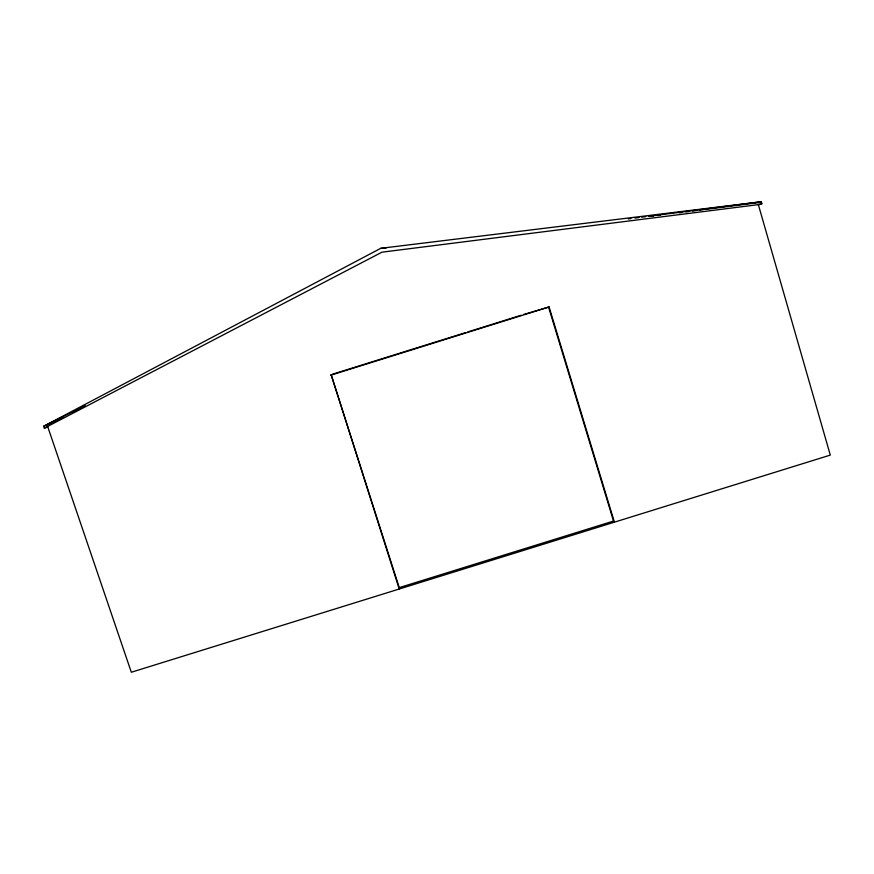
<?xml version="1.0" encoding="UTF-8"?>
<svg xmlns="http://www.w3.org/2000/svg" width="874" height="874" viewBox="0 0 874 874"><rect width="100%" height="100%" fill="white"/><g stroke="black" fill="none" stroke-linecap="round" stroke-linejoin="round"><path stroke-width="1.31" d="M399.243 587.634L399.232 589.021L331.126 374.651L399.243 587.634L613.526 521.057L614.4 522.171L549.08 306.96L523.734 314.443M43.7 426.25L380.758 248.314L761.298 201.752L761.855 203.686L759.102 204.549L381.971 252.182L44.345 428.151L43.7 426.25L85.182 405.58M47.065 427.299L47.808 426.927L131.319 672.248L830.3 455.103L758.348 204.636L761.855 203.686M44.345 428.151L47.808 426.927M46.42 425.398L63.376 416.931M73.066 412.091L77.906 409.666M332.426 374.236L465.176 332.754M467.776 331.934L521.133 315.263M330.831 375.175L549.08 306.96M628.308 218.937L630.995 218.587M635.027 218.074L639.047 217.55M641.735 217.2L645.766 216.676M648.453 216.337L761.298 201.752M650.857 216.37L653.555 216.031M657.587 215.517L660.285 215.168M679.131 212.764L681.818 212.415M685.861 211.901L688.548 211.563M692.59 211.038L696.622 210.525M699.32 210.186L703.351 209.662M706.05 209.323L758.545 202.615M758.348 204.636L759.102 204.549M380.758 248.314L385.937 248.314M548.457 306.719L613.526 521.057"/></g></svg>
